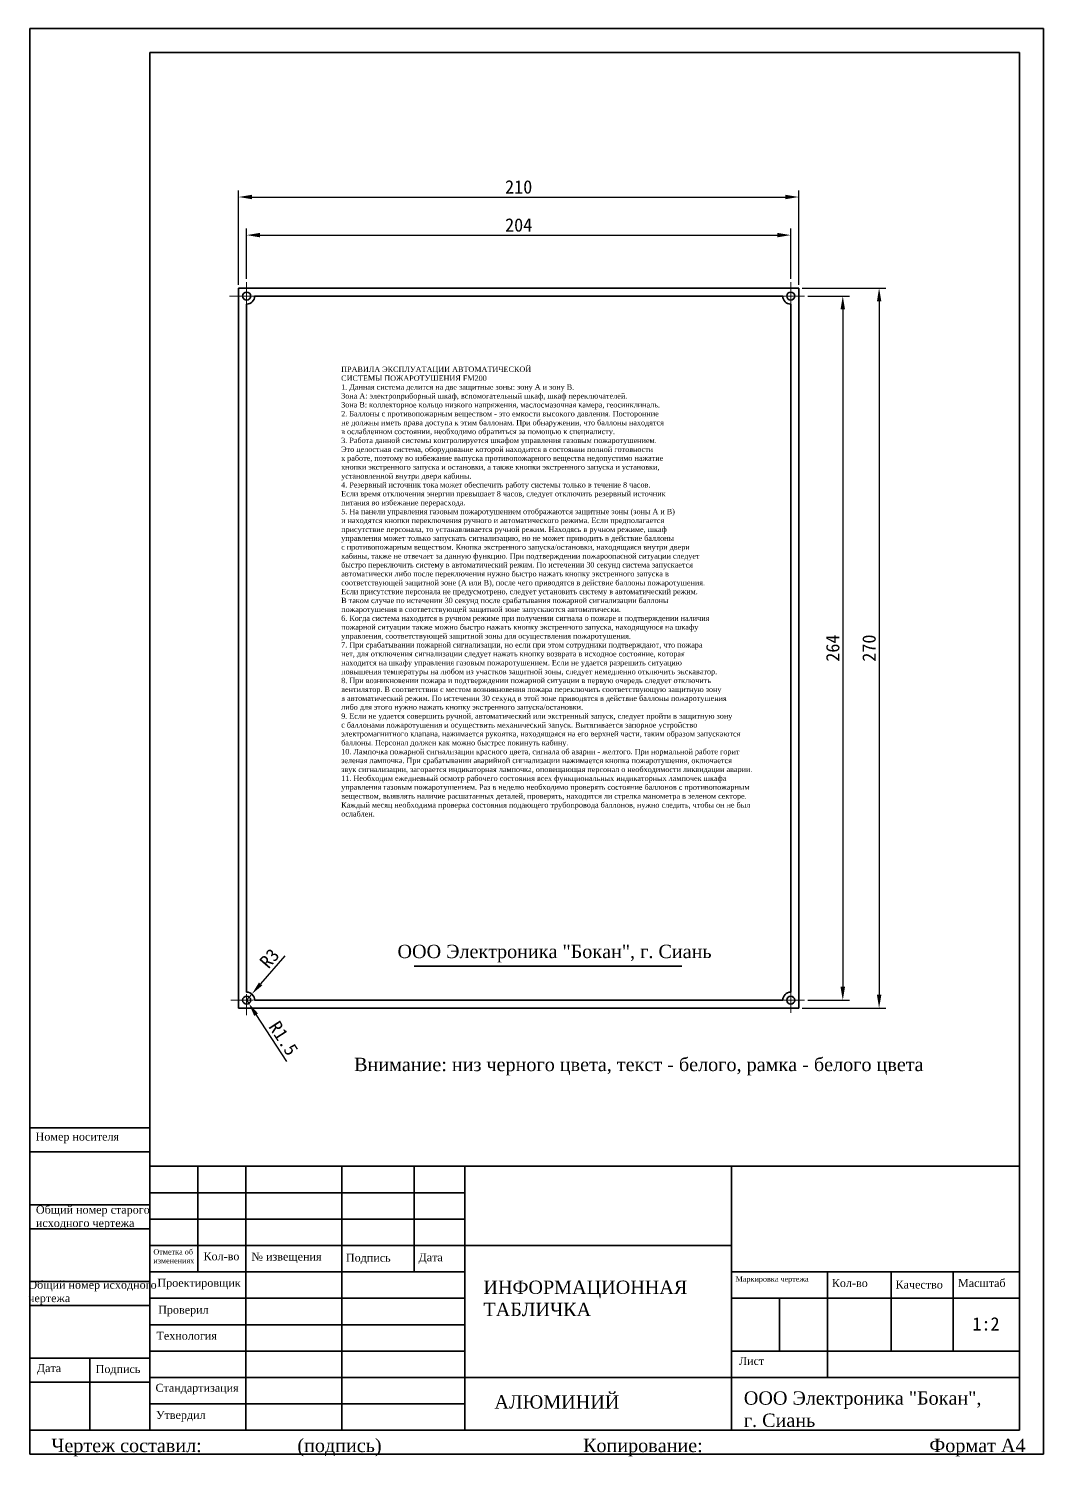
# Model space of a CAD drawing. Header units: millimetres. Extents: x 690 to 1461, y 516 to 784.
# Drawn here: x 689.8 to 880.1, y 516.4 to 784.1 of the extents above; entities that cross this region are included whole.
import ezdxf

# ---------------------------------------------------------------- set-up
doc = ezdxf.new("R2010")
doc.units = ezdxf.units.MM
doc.linetypes.add('CENTER2', pattern=[28.575, 19.05, -3.175, 3.175, -3.175])
doc.layers.get('0').update_dxf_attribs({"lineweight": 35})
doc.layers.add('cent', color=1, linetype='CENTER2', lineweight=18)
doc.layers.add('dim', color=3, linetype='Continuous', lineweight=18)
doc.styles.get("Standard").update_dxf_attribs({"font": 'SimSun.ttf'})
doc.dimstyles.new('1：2', dxfattribs={"dimtxt": 2.5, "dimasz": 2.5, "dimexe": 1.25, "dimexo": 0.625, "dimtad": 1, "dimlfac": 2, "dimdsep": 46, "dimtxsty": 'Standard', "dimcen": 2.5, "dimadec": 0, "dimazin": 0, "dimtfac": 1, "dimtmove": 0, "dimatfit": 3, "dimfxl": 1, "dimarcsym": 0})

# ---------------------------------------------------------------- blocks, each defined once
blk = doc.blocks.new('*D2')
at = {"layer": 'Defpoints', "color": 0}
for p in [(834.18, 735.4), (834.18, 600.4), (849.25, 600.4)]:
    blk.add_point(p, dxfattribs=at)
at = {"layer": 'dim', "color": 0, "lineweight": -2}
for p, q in [((834.81, 735.4), (850.5, 735.4)), ((849.25, 732.9), (849.25, 602.9)), ((834.81, 600.4), (850.5, 600.4))]:
    blk.add_line(p, q, dxfattribs=at)
at = {"layer": 'dim', "color": 0}
for points in [[(848.84, 732.9), (849.67, 732.9), (849.25, 735.4)], [(848.84, 602.9), (849.67, 602.9), (849.25, 600.4)]]:
    blk.add_solid(points, dxfattribs=at)
at = {"layer": 'dim', "color": 0, "insert": (847.38, 667.9), "char_height": 2.5, "attachment_point": 5, "rotation": 90}
blk.add_mtext('270', dxfattribs=at)
blk = doc.blocks.new('*D3')
at = {"layer": 'Defpoints', "color": 0}
for p in [(835.28, 733.9), (835.28, 601.9), (842.44, 601.9)]:
    blk.add_point(p, dxfattribs=at)
at = {"layer": 'dim', "color": 0, "lineweight": -2}
for p, q in [((835.9, 733.9), (843.69, 733.9)), ((842.44, 731.4), (842.44, 604.4)), ((835.9, 601.9), (843.69, 601.9))]:
    blk.add_line(p, q, dxfattribs=at)
at = {"layer": 'dim', "color": 0}
for points in [[(842.02, 731.4), (842.86, 731.4), (842.44, 733.9)], [(842.02, 604.4), (842.86, 604.4), (842.44, 601.9)]]:
    blk.add_solid(points, dxfattribs=at)
at = {"layer": 'dim', "color": 0, "insert": (840.57, 667.9), "char_height": 2.5, "attachment_point": 5, "rotation": 90}
blk.add_mtext('264', dxfattribs=at)
blk = doc.blocks.new('*D4')
at = {"layer": 'Defpoints', "color": 0}
for p in [(834.18, 752.47), (729.18, 735.4), (834.18, 735.4)]:
    blk.add_point(p, dxfattribs=at)
at = {"layer": 'dim', "color": 0, "lineweight": -2}
for p, q in [((729.18, 736.02), (729.18, 753.72)), ((731.68, 752.47), (831.68, 752.47)), ((834.18, 736.02), (834.18, 753.72))]:
    blk.add_line(p, q, dxfattribs=at)
at = {"layer": 'dim', "color": 0}
for points in [[(731.68, 752.89), (731.68, 752.06), (729.18, 752.47)], [(831.68, 752.89), (831.68, 752.06), (834.18, 752.47)]]:
    blk.add_solid(points, dxfattribs=at)
at = {"layer": 'dim', "color": 0, "insert": (781.68, 754.35), "char_height": 2.5, "attachment_point": 5}
blk.add_mtext('210', dxfattribs=at)
blk = doc.blocks.new('*D5')
at = {"layer": 'Defpoints', "color": 0}
for p in [(832.68, 745.33), (730.68, 736.51), (832.68, 736.51)]:
    blk.add_point(p, dxfattribs=at)
at = {"layer": 'dim', "color": 0, "lineweight": -2}
for p, q in [((730.68, 737.13), (730.68, 746.58)), ((733.18, 745.33), (830.18, 745.33)), ((832.68, 737.13), (832.68, 746.58))]:
    blk.add_line(p, q, dxfattribs=at)
at = {"layer": 'dim', "color": 0}
for points in [[(733.18, 745.75), (733.18, 744.91), (730.68, 745.33)], [(830.18, 745.75), (830.18, 744.91), (832.68, 745.33)]]:
    blk.add_solid(points, dxfattribs=at)
at = {"layer": 'dim', "color": 0, "insert": (781.68, 747.21), "char_height": 2.5, "attachment_point": 5}
blk.add_mtext('204', dxfattribs=at)
blk = doc.blocks.new('*D6')
at = {"layer": 'Defpoints', "color": 0}
for p in [(731.66, 603.04), (730.68, 601.9)]:
    blk.add_point(p, dxfattribs=at)
at = {"layer": 'dim', "color": 0, "lineweight": -2}
for p, q in [((737.84, 610.2), (733.29, 604.93)), ((730.68, 601.9), (731.66, 603.04))]:
    blk.add_line(p, q, dxfattribs=at)
at = {"layer": 'dim', "color": 0}
blk.add_solid([(732.98, 605.2), (733.61, 604.66), (731.66, 603.04)], dxfattribs=at)
at = {"layer": 'dim', "color": 0, "insert": (734.96, 609.74), "char_height": 2.5, "attachment_point": 5, "rotation": 49.2469}
blk.add_mtext('R3', dxfattribs=at)
blk = doc.blocks.new('*D7')
at = {"layer": 'Defpoints', "color": 0}
for p in [(730.68, 601.9), (731.09, 601.27)]:
    blk.add_point(p, dxfattribs=at)
at = {"layer": 'dim', "color": 0, "lineweight": -2}
for p, q in [((730.68, 601.9), (731.09, 601.27)), ((738.21, 590.37), (732.46, 599.18))]:
    blk.add_line(p, q, dxfattribs=at)
at = {"layer": 'dim', "color": 0}
blk.add_solid([(732.81, 599.41), (732.11, 598.95), (731.09, 601.27)], dxfattribs=at)
at = {"layer": 'dim', "color": 0, "insert": (737.59, 594.75), "char_height": 2.5, "attachment_point": 5, "rotation": 303.137}
blk.add_mtext('R1.5', dxfattribs=at)

msp = doc.modelspace()

# ---------------------------------------------------------------- linework, layer by layer
at = {"color": 0}
for p, q in [((690.0582, 784.0541), (690.0582, 516.7541)), ((880.0582, 784.0541), (690.0582, 784.0541)), ((880.0582, 516.7541), (880.0582, 784.0541)), ((712.5582, 521.2541), (712.5582, 779.5541)), ((875.5582, 779.5541), (712.5582, 779.5541)), ((875.5582, 521.2541), (875.5582, 779.5541)), ((729.1837, 600.3987), (729.1837, 735.3987)), ((729.1837, 735.3987), (834.1837, 735.3987)), ((732.1837, 733.8987), (831.1837, 733.8987)), ((834.1837, 735.3987), (834.1837, 600.3987)), ((730.6837, 603.3987), (730.6837, 732.3987)), ((832.6837, 732.3987), (832.6837, 603.3987)), ((712.5582, 521.2541), (712.5582, 612.7541)), ((762.0845, 608.3026), (812.2589, 608.3026)), ((834.1837, 600.3987), (729.1837, 600.3987)), ((831.1837, 601.8987), (732.1837, 601.8987)), ((712.5582, 577.9541), (690.0582, 577.9541)), ((712.5582, 573.4541), (690.0582, 573.4541)), ((712.5582, 570.7541), (875.5582, 570.7541)), ((712.5582, 570.7541), (712.5582, 521.2541)), ((712.5582, 570.7541), (712.5582, 521.2541)), ((721.5582, 550.9541), (721.5582, 570.7541)), ((730.5582, 521.2541), (730.5582, 570.7541)), ((748.5582, 521.2541), (748.5582, 570.7541)), ((762.0582, 550.9541), (762.0582, 570.7541)), ((771.5582, 521.2541), (771.5582, 570.7541)), ((821.5582, 521.2541), (821.5582, 570.7541)), ((712.5582, 565.8041), (771.5582, 565.8041)), ((712.5582, 563.5541), (690.0582, 563.5541)), ((712.5582, 560.8541), (771.5582, 560.8541)), ((712.5582, 559.0541), (690.0582, 559.0541)), ((712.5582, 555.9041), (821.5582, 555.9041)), ((712.5582, 549.1541), (690.0582, 549.1541)), ((712.5582, 550.9541), (771.5582, 550.9541)), ((821.5582, 550.9541), (875.5582, 550.9541)), ((839.5582, 531.1541), (839.5582, 550.9541)), ((851.5086, 536.1041), (851.5086, 550.9541)), ((863.1136, 536.1041), (863.1136, 550.9541)), ((712.5582, 544.6541), (690.0582, 544.6541)), ((712.5582, 546.0041), (771.5582, 546.0041)), ((821.5582, 546.0041), (875.5582, 546.0041)), ((830.5582, 536.1041), (830.5582, 546.0041)), ((712.5582, 541.0541), (771.5582, 541.0541)), ((771.5582, 536.1041), (712.5582, 536.1041)), ((821.5582, 536.1041), (875.5582, 536.1041)), ((712.5582, 534.7541), (690.0582, 534.7541)), ((701.3082, 534.7541), (701.3082, 521.2541)), ((712.5582, 530.2541), (690.0582, 530.2541)), ((712.5582, 531.1541), (771.5582, 531.1541)), ((771.5582, 531.1541), (821.5582, 531.1541)), ((821.5582, 531.1541), (875.5582, 531.1541)), ((712.5582, 526.2041), (771.5582, 526.2041)), ((712.5582, 521.2541), (690.0582, 521.2541)), ((712.5582, 521.2541), (875.5582, 521.2541)), ((690.0582, 516.7541), (880.0582, 516.7541))]:
    msp.add_line(p, q, dxfattribs=at)
for centre in [(730.6837, 733.8987), (832.6837, 733.8987), (730.6837, 601.8987), (832.6837, 601.8987)]:
    msp.add_circle(centre, 0.75, dxfattribs=at)
for centre, start, end in [((730.6837, 733.8987), 270, 360), ((832.6837, 733.8987), 180, 270), ((730.6837, 601.8987), 0, 90), ((832.6837, 601.8987), 90, 180)]:
    msp.add_arc(centre, 1.5, start, end, dxfattribs=at)
at = {"layer": 'cent', "color": 0}
for p, q in [((730.6837, 732.3987), (730.6837, 736.5075)), ((832.6837, 732.3987), (832.6837, 736.5075)), ((727.4485, 733.8987), (733.2773, 733.8987)), ((831.1837, 733.8987), (835.2773, 733.8987)), ((730.6837, 599.0672), (730.6837, 603.0191)), ((832.6837, 599.4927), (832.6837, 604.5075)), ((727.714, 601.8987), (731.8929, 601.8987)), ((831.1837, 601.8987), (835.2773, 601.8987))]:
    msp.add_line(p, q, dxfattribs=at)

# ---------------------------------------------------------------- texts
at = {"attachment_point": 1}
for s, insert, char_height in [('{\\fTimes New Roman|b0|i0|c204|p18;ПРАВИЛА ЭКСПЛУАТАЦИИ АВТОМАТИЧЕСКОЙ\\PСИСТЕМЫ ПОЖАРОТУШЕНИЯ \\fTimes New Roman|b0|i0|c0|p18;FM200\\P\\fTimes New Roman|b0|i0|c204|p18;1. Данная система делится на две защитные зоны: зону А и зону В.\\PЗона А: электроприборный шкаф, вспомогательный шкаф, шкаф переключателей.\\PЗона В: коллекторное кольцо низкого напряжения, маслосмазочная камера, геосинклиналь.\\P2. Баллоны с противопожарным веществом - это емкости высокого давления. Посторонние \\Pне должны иметь права доступа к этим баллонам. При обнаружении, что баллоны находятся\\Pв ослабленном состоянии, необходимо обратиться за помощью к специалисту.\\P3. Работа данной системы контролируется шкафом управления газовым пожаротушением. \\PЭто целостная система, оборудование которой находится в состоянии полной готовности\\Pк работе, поэтому во избежание выпуска противопожарного вещества недопустимо нажатие\\Pкнопки экстренного запуска и остановки, а также кнопки экстренного запуска и установки, \\Pустановленной внутри двери кабины.\\P4. Резервный источник тока может обеспечить работу системы только в течение 8 часов. \\PЕсли время отключения энергии превышает 8 часов, следует отключить резервный источник \\Pпитания во избежание перерасхода.\\P5. На панели управления газовым пожаротушением отображаются защитные зоны (зоны А и В) \\Pи находятся кнопки переключения ручного и автоматического режима. Если предполагается\\Pприсутствие персонала, то устанавливается ручной режим. Находясь в ручном режиме, шкаф \\Pуправления может только запускать сигнализацию, но не может приводить в действие баллоны\\Pс противопожарным веществом. Кнопка экстренного запуска/остановки, находящаяся внутри двери\\Pкабины, также не отвечает за данную функцию. При подтверждении пожароопасной ситуации следует \\Pбыстро переключить систему в автоматический режим. По истечении 30 секунд система запускается \\Pавтоматически либо после переключения нужно быстро нажать кнопку экстренного запуска в\\Pсоответствующей защитной зоне (А или В), после чего приводятся в действие баллоны пожаротушения.\\PЕсли присутствие персонала не предусмотрено, следует установить систему в автоматический режим.\\PВ таком случае по истечении 30 секунд после срабатывания пожарной сигнализации баллоны\\Pпожаротушения в соответствующей защитной зоне запускаются автоматически.\\P6. Когда система находится в ручном режиме при получении сигнала о пожаре и подтверждении наличия\\Pпожарной ситуации также можно быстро нажать кнопку экстренного запуска, находящуюся на шкафу\\Pуправления, соответствующей защитной зоны для осуществления пожаротушения.\\P7. При срабатывании пожарной сигнализации, но если при этом сотрудники подтверждают, что пожара\\Pнет, для отключения сигнализации следует нажать кнопку возврата в исходное состояние, которая \\Pнаходится на шкафу управления газовым пожаротушением. Если не удается разрешить ситуацию \\Pповышения температуры на любом из участков защитной зоны, следует немедленно отключить экскаватор.\\P8. При возникновении пожара и подтверждении пожарной ситуации в первую очередь следует отключить\\Pвентилятор. В соответствии с местом возникновения пожара переключить соответствующую защитную зону\\Pв автоматический режим. По истечении 30 секунд в этой зоне приводятся в действие баллоны пожаротушения\\Pлибо для этого нужно нажать кнопку экстренного запуска/остановки.\\P9. Если не удается совершить ручной, автоматический или экстренный запуск, следует пройти в защитную зону\\Pс баллонами пожаротушения и осуществить механический запуск. Вытягивается запорное устройство \\Pэлектромагнитного клапана, нажимается рукоятка, находящаяся на его верхней части, таким образом запускаются\\Pбаллоны. Персонал должен как можно быстрее покинуть кабину.\\P10. Лампочка пожарной сигнализации красного цвета, сигнала об аварии - желтого. При нормальной работе горит\\Pзеленая лампочка. При срабатывании аварийной сигнализации нажимается кнопка пожаротушения, оключается\\Pзвук сигнализации, загорается индикаторная лампочка, оповещающая персонал о необходимости ликвидации аварии.\\P11. Необходим ежедневный осмотр рабочего состояния всех функциональных индикаторных лампочек шкафа\\Pуправления газовым пожаротушением. Раз в неделю необходимо проверять состояние баллонов с противопожарным\\Pвеществом, выявлять наличие расшатанных деталей, проверять, находится ли стрелка манометра в зеленом секторе.\\PКаждый месяц необходима проверка состояния подающего трубопровода баллонов, нужно следить, чтобы он не был\\Pослаблен.}', (748.407, 720.6804), 1), ('{\\fTimes New Roman|b0|i0|c204|p18;ООО Электроника "Бокан", г. Сиань}', (758.9576, 612.2833), 2.5), ('{\\fTimes New Roman|b0|i0|c204|p18;Внимание: низ черного цвета, текст - белого, рамка - белого цвета}', (750.8276, 591.0934), 2.5), ('{\\fTimes New Roman|b0|i0|c204|p18;Номер носителя}', (691.1194, 577.0749), 1.5), ('{\\fTimes New Roman|b0|i0|c204|p18;Общий номер старого\\Pисходного чертежа}', (691.178, 563.3726), 1.5), ('{\\fTimes New Roman|b0|i0|c204|p18;Отметка об\\Pизменениях}', (713.2, 555.2161), 1), ('{\\fTimes New Roman|b0|i0|c204|p18;Кол-во}', (722.5912, 554.6353), 1.5), ('{\\fTimes New Roman|b0|i0|c204|p18;№ извещения}', (731.5858, 554.5851), 1.5), ('{\\fTimes New Roman|b0|i0|c204|p18;Подпись}', (749.2948, 554.3617), 1.5), ('{\\fTimes New Roman|b0|i0|c204|p18;Дата}', (762.8922, 554.4503), 1.5), ('{\\fTimes New Roman|b0|i0|c204|p18;Общий номер исходного\\Pчертежа}', (689.7637, 549.2881), 1.5), ('{\\fTimes New Roman|b0|i0|c204|p18;Проектировщик}', (713.9635, 549.6586), 1.5), ('{\\fTimes New Roman|b0|i0|c204|p18;ИНФОРМАЦИОННАЯ\\PТАБЛИЧКА}', (775.0684, 549.3267), 2.5), ('{\\fTimes New Roman|b0|i0|c204|p18;Маркировка чертежа}', (822.3452, 550.1235), 1), ('{\\fTimes New Roman|b0|i0|c204|p18;Кол-во}', (840.3904, 549.6148), 1.5), ('{\\fTimes New Roman|b0|i0|c204|p18;Качество}', (852.3307, 549.3324), 1.5), ('{\\fTimes New Roman|b0|i0|c204|p18;Масштаб}', (864.0403, 549.6151), 1.5), ('{\\fTimes New Roman|b0|i0|c204|p18;Проверил}', (714.0976, 544.6095), 1.5), ('{\\fTimes New Roman|b0|i0|c204|p18;Технология}', (713.7846, 539.7391), 1.5), ('{\\fTimes New Roman|b0|i0|c204|p18;Дата}', (691.3474, 533.6703), 1.5), ('{\\fTimes New Roman|b0|i0|c204|p18;Лист}', (822.9719, 535.0094), 1.5), ('{\\fTimes New Roman|b0|i0|c204|p18;АЛЮМИНИЙ}', (777.1287, 527.8259), 2.5), ('{\\fTimes New Roman|b0|i0|c204|p18;ООО Электроника "Бокан",\\Pг. Сиань}', (823.8867, 528.5578), 2.5), ('{\\fTimes New Roman|b0|i0|c204|p18;Утвердил}', (713.6956, 524.8811), 1.5), ('{\\fTimes New Roman|b0|i0|c204|p18;Чертеж составил:                   (подпись)                                        Копирование:                                             Формат А4}', (694.0601, 519.6693), 2.5)]:
    msp.add_mtext(s, dxfattribs=dict(at, insert=insert, char_height=char_height))
at = {"color": 0, "insert": (866.7345, 542.4598), "char_height": 2.5, "width": 7.931277, "attachment_point": 1}
msp.add_mtext('1:2', dxfattribs=at)
at = {"char_height": 1.5, "attachment_point": 1}
for s, insert, width in [('{\\fTimes New Roman|b0|i0|c204|p18;Подпись}', (702.3765, 533.5007), 0.226239), ('{\\fTimes New Roman|b0|i0|c204|p18;Стандартизация}', (713.6061, 529.9749), 0.044719)]:
    msp.add_mtext(s, dxfattribs=dict(at, insert=insert, width=width))

# ---------------------------------------------------------------- dimensions: what is measured, and where the dimension line sits
at = {"layer": 'dim', "color": 0}
for base, p1, p2, picture, middle in [((834.1837, 752.4723), (729.1837, 735.3987), (834.1837, 735.3987), '*D4', (781.6837, 754.3473)), ((832.6837, 745.3312), (730.6837, 736.5075), (832.6837, 736.5075), '*D5', (781.6837, 747.2062))]:
    dim = msp.add_linear_dim(base=base, p1=p1, p2=p2, dimstyle='1：2', dxfattribs=at)
    dim.commit()
    dim.dimension.update_dxf_attribs({"geometry": picture, "text_midpoint": middle})
for base, p1, p2, picture, middle in [((849.2517, 600.3987), (834.1837, 735.3987), (834.1837, 600.3987), '*D2', (847.3767, 667.8987)), ((842.4405, 601.8987), (835.2773, 733.8987), (835.2773, 601.8987), '*D3', (840.5655, 667.8987))]:
    dim = msp.add_linear_dim(base=base, p1=p1, p2=p2, angle=90, dimstyle='1：2', dxfattribs=at)
    dim.commit()
    dim.dimension.update_dxf_attribs({"geometry": picture, "text_midpoint": middle})
for mpoint, picture, middle in [((731.6629, 603.035), '*D6', (734.9617, 609.7354)), ((731.0937, 601.2707), '*D7', (737.5873, 594.7536))]:
    dim = msp.add_radius_dim(center=(730.6837, 601.8987), mpoint=mpoint, dimstyle='1：2', dxfattribs=at)
    dim.commit()
    dim.dimension.update_dxf_attribs({"geometry": picture, "text_midpoint": middle})

doc.saveas('drawing.dxf')
